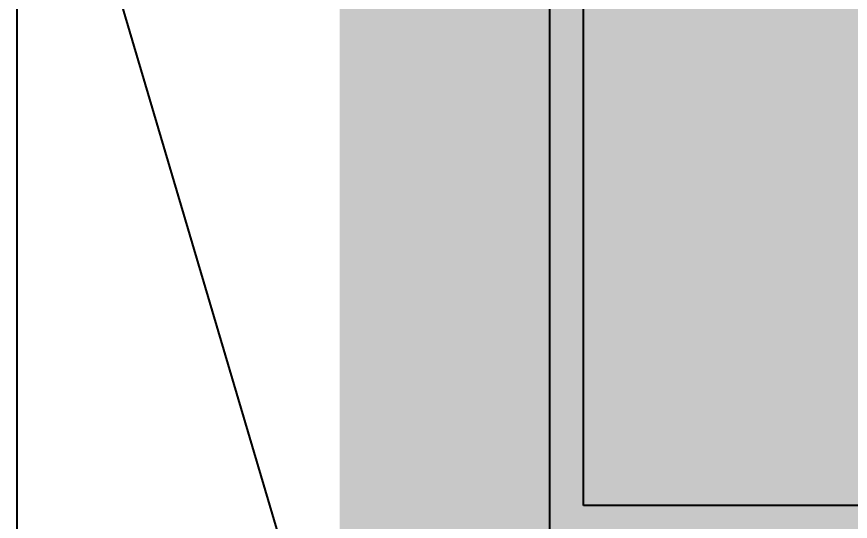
# Model space of a CAD drawing. Header units: millimetres. Extents: x -27408 to 60590, y 623 to 42257.
# Drawn here: x 59117.4 to 59216.8, y 17580.5 to 17640.8 of the extents above; entities that cross this region are included whole.
import ezdxf
from ezdxf.enums import TextEntityAlignment as Align

# ---------------------------------------------------------------- set-up
doc = ezdxf.new("R2010")
doc.units = ezdxf.units.MM
doc.header["$LTSCALE"] = 100
doc.header["$MEASUREMENT"] = 0
doc.linetypes.add('HIDDEN', pattern=[2, 1, -1])
doc.layers.get('0').update_dxf_attribs({"linetype": 'CONTINUOUS'})
for name, color, linetype in [('254', 254, 'CONTINUOUS'), ('ELE9', 9, 'CONTINUOUS'), ('LED', 7, 'CONTINUOUS'), ('주차-화물', 251, 'CONTINUOUS'), ('주차-확장', 251, 'CONTINUOUS')]:
    doc.layers.add(name, color=color, linetype=linetype)
doc.styles.add('나눔바른고딕', font='NanumBarunGothic.ttf')

# ---------------------------------------------------------------- blocks, each defined once
blk = doc.blocks.new('A$C9dd89177')
at = {"layer": '주차-화물', "ltscale": 0.1}
blk.add_lwpolyline([(0, 0), (11000, 0), (11000, 3250), (0, 3250), (0, 0), (11000, 3250)], dxfattribs=at)
blk = doc.blocks.new('A$C6A0504F7')
at = {"layer": '주차-확장'}
blk.add_lwpolyline([(5200, 0), (0, 0), (0, 2600), (5200, 2600)], close=True, dxfattribs=at)
at = {"layer": '주차-확장', "ltscale": 10}
for points in [[(1196, 2400), (1046, 2400), (1046, 1750), (1196, 1750)], [(1196, 200), (1046, 200), (1046, 850), (1196, 850)]]:
    blk.add_lwpolyline(points, close=True, dxfattribs=at)
at = {"layer": '주차-확장', "style": '나눔바른고딕'}
blk.add_text('확장형2.6x5.2', height=300, rotation=180, dxfattribs=at).set_placement((5049.2, 2289.8), align=Align.MIDDLE_LEFT)
blk = doc.blocks.new('B2FF')
at = {"layer": 'ELE9', "color": 253, "ltscale": 0.1}
for name, p, rotation in [('A$C9dd89177', (37310799.7, 553896.3), 90.00000000000001), ('A$C6A0504F7', (37311004.7, 564871.3), 269.9999999999999)]:
    blk.add_blockref(name, p, dxfattribs=dict(at, rotation=rotation))

msp = doc.modelspace()

# ---------------------------------------------------------------- hatches: boundary and pattern name
at = {"layer": '254', "ltscale": 10000}
h = msp.add_hatch(color=256, dxfattribs=at)
h.dxf.hatch_style = 1
edge = h.paths.add_edge_path()
edge.add_arc((59210.946, 17426.068), 50, 180, 270)
edge.add_line((59210.946, 17376.068), (59339.62, 17376.068))
edge.add_arc((59339.62, 17426.068), 50, 270, 360)
edge.add_line((59389.62, 17426.068), (59389.62, 17739.861))
edge.add_arc((59339.62, 17739.861), 50, 0, 90)
edge.add_line((59339.62, 17789.861), (59210.946, 17789.861))
edge.add_arc((59210.946, 17739.861), 50, 90, 180)
edge.add_line((59160.946, 17739.861), (59160.946, 17426.068))

# ---------------------------------------------------------------- next in the draw order: block references
at = {"xscale": 0.01956471256889679, "yscale": 0.01956471256889679, "zscale": 0.01956471256889679}
msp.add_blockref('B2FF', (-670794.073, 6632.608), dxfattribs=at)

# ---------------------------------------------------------------- next in the draw order: linework, layer by layer
at = {"layer": 'LED', "color": 6, "linetype": 'HIDDEN', "ltscale": 0.3, "const_width": 10}
msp.add_lwpolyline([(59160.946, 17426.068, 0.414214), (59210.946, 17376.068), (59339.62, 17376.068, 0.414214), (59389.62, 17426.068), (59389.62, 17739.861, 0.414214), (59339.62, 17789.861), (59210.946, 17789.861, 0.414214), (59160.946, 17739.861)], format="xyb", close=True, dxfattribs=at)

doc.saveas('drawing.dxf')
